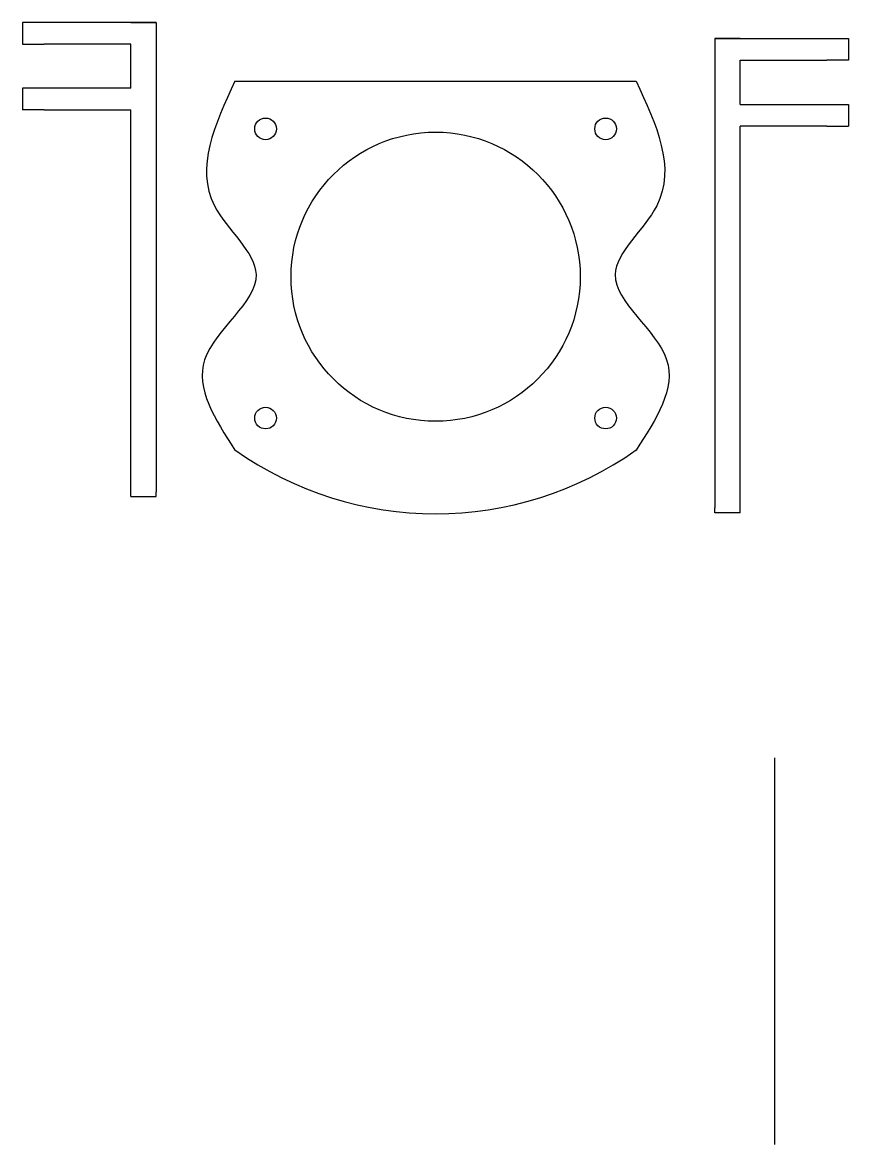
# Model space of a CAD drawing. Header units: millimetres. Extents: x 5466 to 5694, y 4740 to 5050.
import ezdxf

# ---------------------------------------------------------------- set-up
doc = ezdxf.new("R2010")
doc.units = ezdxf.units.MM

msp = doc.modelspace()

# ---------------------------------------------------------------- linework, layer by layer
for p, q in [((5502.91, 5049.97), (5465.91, 5049.97)), ((5465.91, 5049.97), (5465.91, 5043.97)), ((5495.91, 5049.97), (5471.9, 5049.97)), ((5495.91, 5049.97), (5502.91, 5049.97)), ((5502.91, 5049.97), (5502.91, 4920.14)), ((5664.44, 5045.49), (5657.44, 5045.49)), ((5657.44, 5045.49), (5657.44, 4915.66)), ((5657.44, 5045.49), (5694.44, 5045.49)), ((5664.44, 5045.49), (5688.44, 5045.49)), ((5694.44, 5045.49), (5694.44, 5039.49)), ((5465.91, 5043.97), (5471.9, 5043.97)), ((5495.91, 5043.97), (5471.9, 5043.97)), ((5495.91, 5031.77), (5495.91, 5043.97)), ((5664.44, 5027.29), (5664.44, 5039.49)), ((5664.44, 5039.49), (5688.44, 5039.49)), ((5694.44, 5039.49), (5688.44, 5039.49)), ((5524.7, 5033.72), (5624.7, 5033.72)), ((5524.7, 5033.72), (5635.7, 5033.72)), ((5624.7, 5033.72), (5625.7, 5033.72)), ((5625.7, 5033.72), (5635.7, 5033.72)), ((5471.9, 5031.77), (5465.91, 5031.77)), ((5465.91, 5031.77), (5465.91, 5025.77)), ((5495.91, 5031.77), (5471.9, 5031.77)), ((5664.44, 5027.29), (5688.44, 5027.29)), ((5688.44, 5027.29), (5694.44, 5027.29)), ((5694.44, 5027.29), (5694.44, 5021.29)), ((5471.9, 5025.77), (5465.91, 5025.77)), ((5471.9, 5025.77), (5495.91, 5025.77)), ((5495.91, 4918.81), (5495.91, 5025.77)), ((5664.44, 4914.34), (5664.44, 5021.29)), ((5688.44, 5021.29), (5664.44, 5021.29)), ((5688.44, 5021.29), (5694.44, 5021.29)), ((5495.91, 4918.81), (5502.91, 4918.81)), ((5502.91, 4920.14), (5502.91, 4920.14)), ((5502.91, 4918.81), (5502.91, 4920.14)), ((5657.44, 4915.66), (5657.44, 4915.66)), ((5657.44, 4914.34), (5657.44, 4915.66)), ((5664.44, 4914.34), (5657.44, 4914.34))]:
    msp.add_line(p, q)
at = {"extrusion": (-1, 0, 6.12323e-17)}
msp.add_line((5674.08, 4739.53, 33), (5674.08, 4846.49, 33), dxfattribs=at)
for centre, radius in [((5533.17, 5020.53), 3), ((5627.24, 5020.53), 3), ((5580.2, 4979.62), 40), ((5533.17, 4940.53), 3), ((5627.24, 4940.53), 3)]:
    msp.add_circle(centre, radius)
msp.add_arc((5580.2, 5010.24), 96.18, 234.7577, 305.2423)
for points in [[(5524.7, 5033.72), (5519.03, 4999.26), (5530.53, 4980.22), (5516.31, 4956.65), (5524.7, 4931.68)], [(5635.7, 5033.72), (5641.37, 4999.26), (5629.88, 4980.22), (5644.1, 4956.65), (5635.7, 4931.68)]]:
    msp.add_spline(points, degree=3)

doc.saveas('drawing.dxf')
